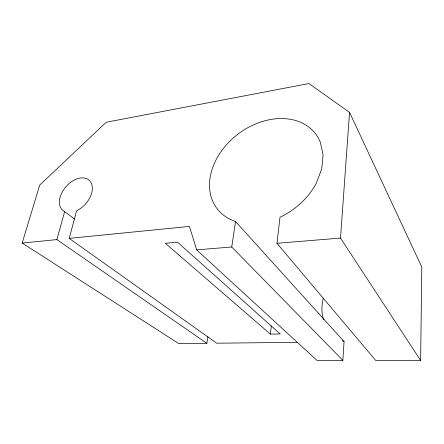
<?xml version="1.0" encoding="UTF-8"?>
<svg xmlns="http://www.w3.org/2000/svg" width="444" height="444" viewBox="0 0 444 444"><rect width="100%" height="100%" fill="white"/><g stroke="black" fill="none" stroke-linecap="round" stroke-linejoin="round"><path stroke-width="0.67" d="M235.548 221.501L344.072 341.564L342.862 360.378L231.729 246.997L235.548 221.501A61.849 46.709 -37 0 1 231.552 139.533A61.849 46.709 -37 0 1 320.285 142.086L323.077 154.817L321.745 168.892L316.256 183.278A61.849 46.709 -37 0 1 280.014 217.221L276.951 243.29L375.674 360.411L420.629 360.456L421.8 267.066L349.539 112.354L308.957 83.544L106.227 122.239L39.683 185.137L22.2 243.057L178.843 343.617L206.865 343.306L207.925 336.569M420.629 360.456L340.509 238.084L349.539 112.354M270.374 334.11L165.323 243.279L177.517 242.191L280.17 333.938L270.374 334.11L271.323 325.863M297.38 342.318L216.716 343.201L69.209 238.378L76.623 210.767A20.041 13.065 -48.7 0 0 91.581 183.81A20.041 13.065 -48.7 0 0 67.066 185.487A20.041 13.065 -48.7 0 0 64.652 211.588L56.882 239.605L22.2 243.057M69.209 238.378L189.455 226.412L196.664 249.867L316.938 360.35L342.862 360.378M196.664 249.867L231.729 246.997M276.951 243.29L340.509 238.084M56.882 239.605L206.865 343.306M64.652 211.588L74.581 219.097M344.072 341.564A42.469 38.384 -30.6 0 1 342.169 340.715M323.582 319.547A42.469 38.384 -30.6 0 1 323.293 298.424"/></g></svg>
